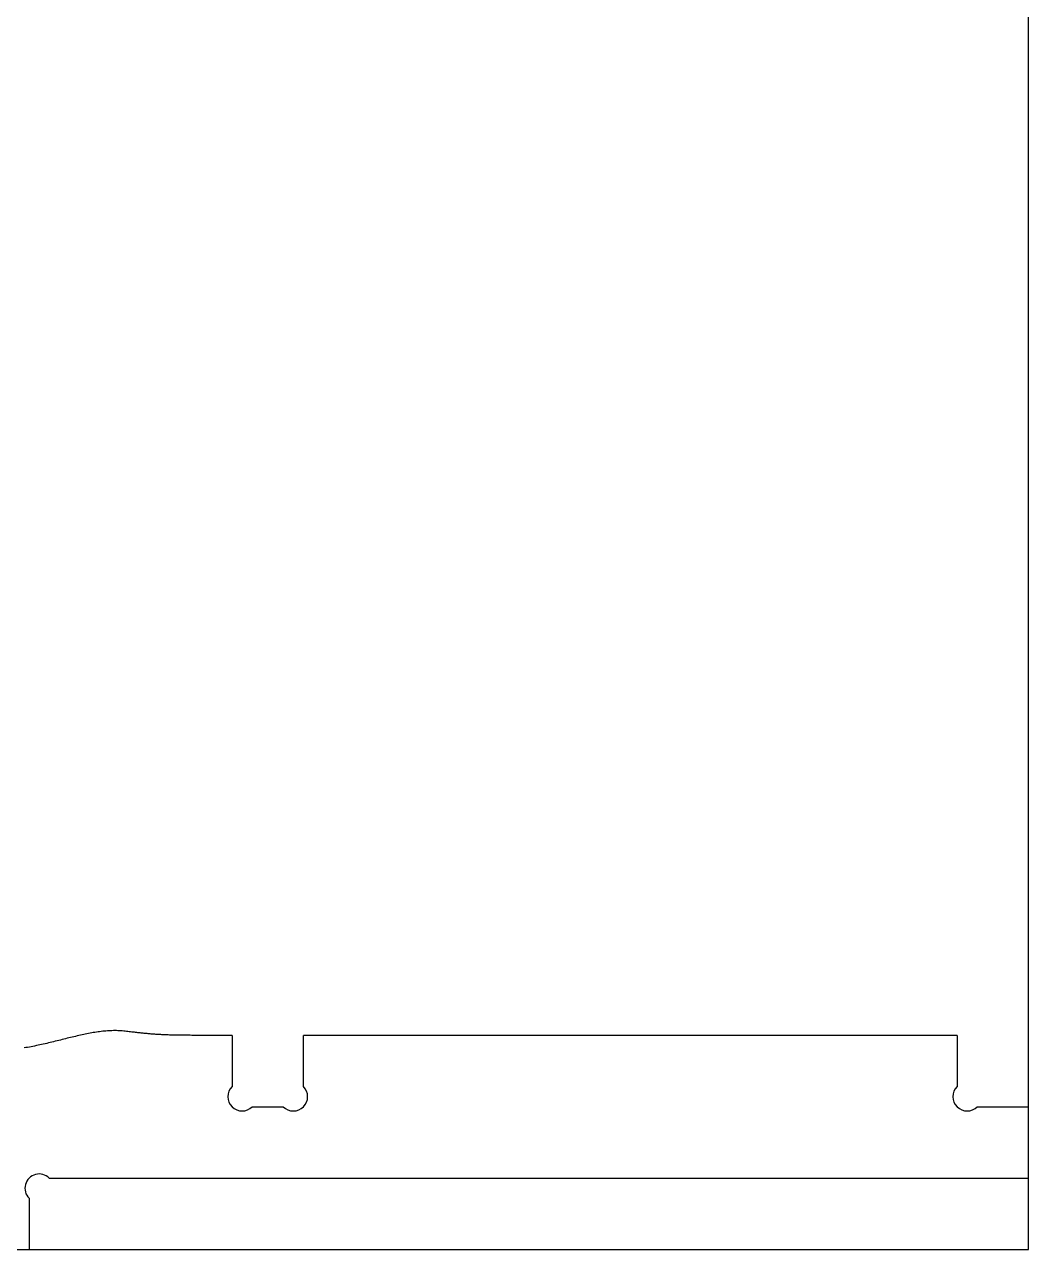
# Model space of a CAD drawing. Extents: x -220 to 640, y 0 to 300.
# Drawn here: x -90.3 to -20, y 0 to 85.8 of the extents above; entities that cross this region are included whole.
import ezdxf

# ---------------------------------------------------------------- set-up
doc = ezdxf.new("R2010")
doc.units = 0
doc.linetypes.add('CONTINUOUS2', pattern=[0])
doc.layers.get('0').update_dxf_attribs({"linetype": 'CONTINUOUS'})
doc.layers.add('FT_MACHINE', color=1, linetype='CONTINUOUS')

msp = doc.modelspace()

# ---------------------------------------------------------------- linework, layer by layer
at = {"linetype": 'CONTINUOUS2'}
for p, q in [((-88.043, 14.618), (-88.163, 14.588)), ((-87.924, 14.647), (-88.043, 14.618)), ((-87.806, 14.677), (-87.924, 14.647)), ((-87.687, 14.706), (-87.806, 14.677)), ((-87.569, 14.735), (-87.687, 14.706)), ((-87.451, 14.765), (-87.569, 14.735)), ((-87.334, 14.794), (-87.451, 14.765)), ((-87.216, 14.822), (-87.334, 14.794)), ((-87.1, 14.851), (-87.216, 14.822)), ((-86.983, 14.879), (-87.1, 14.851)), ((-86.867, 14.907), (-86.983, 14.879)), ((-86.751, 14.934), (-86.867, 14.907)), ((-86.635, 14.961), (-86.751, 14.934)), ((-86.52, 14.987), (-86.635, 14.961)), ((-86.406, 15.013), (-86.52, 14.987)), ((-86.291, 15.038), (-86.406, 15.013)), ((-86.177, 15.062), (-86.291, 15.038)), ((-86.064, 15.086), (-86.177, 15.062)), ((-85.95, 15.109), (-86.064, 15.086)), ((-85.837, 15.131), (-85.95, 15.109)), ((-85.725, 15.152), (-85.837, 15.131)), ((-85.613, 15.172), (-85.725, 15.152)), ((-85.501, 15.192), (-85.613, 15.172)), ((-85.39, 15.21), (-85.501, 15.192)), ((-85.279, 15.227), (-85.39, 15.21)), ((-85.169, 15.244), (-85.279, 15.227)), ((-85.059, 15.259), (-85.169, 15.244)), ((-84.95, 15.273), (-85.059, 15.259)), ((-84.841, 15.285), (-84.95, 15.273)), ((-84.733, 15.296), (-84.841, 15.285)), ((-84.624, 15.306), (-84.733, 15.296)), ((-84.517, 15.315), (-84.624, 15.306)), ((-84.41, 15.322), (-84.517, 15.315)), ((-84.303, 15.327), (-84.41, 15.322)), ((-84.197, 15.331), (-84.303, 15.327)), ((-84.092, 15.334), (-84.197, 15.331)), ((-83.987, 15.334), (-84.092, 15.334)), ((-83.882, 15.334), (-83.987, 15.334)), ((-83.778, 15.331), (-83.882, 15.334)), ((-83.675, 15.326), (-83.778, 15.331)), ((-83.572, 15.32), (-83.675, 15.326)), ((-83.47, 15.312), (-83.572, 15.32)), ((-83.368, 15.302), (-83.47, 15.312)), ((-83.267, 15.29), (-83.368, 15.302)), ((-83.169, 15.279), (-83.267, 15.29)), ((-83.073, 15.268), (-83.169, 15.279)), ((-82.98, 15.257), (-83.073, 15.268)), ((-82.889, 15.246), (-82.98, 15.257)), ((-82.8, 15.236), (-82.889, 15.246)), ((-82.713, 15.226), (-82.8, 15.236)), ((-82.628, 15.216), (-82.713, 15.226)), ((-82.545, 15.207), (-82.628, 15.216)), ((-82.464, 15.198), (-82.545, 15.207)), ((-82.384, 15.189), (-82.464, 15.198)), ((-82.306, 15.18), (-82.384, 15.189)), ((-82.23, 15.172), (-82.306, 15.18)), ((-82.155, 15.164), (-82.23, 15.172)), ((-82.081, 15.156), (-82.155, 15.164)), ((-82.008, 15.149), (-82.081, 15.156)), ((-81.936, 15.141), (-82.008, 15.149)), ((-81.865, 15.134), (-81.936, 15.141)), ((-81.796, 15.127), (-81.865, 15.134)), ((-81.726, 15.121), (-81.796, 15.127)), ((-81.658, 15.114), (-81.726, 15.121)), ((-81.59, 15.108), (-81.658, 15.114)), ((-81.522, 15.102), (-81.59, 15.108)), ((-81.455, 15.097), (-81.522, 15.102)), ((-81.388, 15.091), (-81.455, 15.097)), ((-81.321, 15.086), (-81.388, 15.091)), ((-81.254, 15.081), (-81.321, 15.086)), ((-81.186, 15.076), (-81.254, 15.081)), ((-81.119, 15.071), (-81.186, 15.076)), ((-81.051, 15.067), (-81.119, 15.071)), ((-80.983, 15.063), (-81.051, 15.067)), ((-80.915, 15.059), (-80.983, 15.063)), ((-80.846, 15.055), (-80.915, 15.059)), ((-80.775, 15.051), (-80.846, 15.055)), ((-80.705, 15.047), (-80.775, 15.051)), ((-80.633, 15.044), (-80.705, 15.047)), ((-80.56, 15.041), (-80.633, 15.044)), ((-80.486, 15.038), (-80.56, 15.041)), ((-80.411, 15.035), (-80.486, 15.038)), ((-80.334, 15.032), (-80.411, 15.035)), ((-80.256, 15.03), (-80.334, 15.032)), ((-80.177, 15.027), (-80.256, 15.03)), ((-80.095, 15.025), (-80.177, 15.027)), ((-80.012, 15.023), (-80.095, 15.025)), ((-79.927, 15.021), (-80.012, 15.023)), ((-79.84, 15.019), (-79.927, 15.021)), ((-79.751, 15.017), (-79.84, 15.019)), ((-79.66, 15.015), (-79.751, 15.017)), ((-79.566, 15.014), (-79.66, 15.015)), ((-79.47, 15.012), (-79.566, 15.014)), ((-79.372, 15.011), (-79.47, 15.012)), ((-79.27, 15.009), (-79.372, 15.011)), ((-79.167, 15.008), (-79.27, 15.009)), ((-79.06, 15.007), (-79.167, 15.008)), ((-78.95, 15.006), (-79.06, 15.007)), ((-78.838, 15.005), (-78.95, 15.006)), ((-78.722, 15.005), (-78.838, 15.005)), ((-78.603, 15.004), (-78.722, 15.005)), ((-78.48, 15.003), (-78.603, 15.004)), ((-78.354, 15.003), (-78.48, 15.003)), ((-78.225, 15.002), (-78.354, 15.003)), ((-78.092, 15.002), (-78.225, 15.002)), ((-77.955, 15.002), (-78.092, 15.002)), ((-77.814, 15.001), (-77.955, 15.002)), ((-77.669, 15.001), (-77.814, 15.001)), ((-77.521, 15.001), (-77.669, 15.001)), ((-77.368, 15.001), (-77.521, 15.001)), ((-77.21, 15), (-77.368, 15.001)), ((-77.049, 15), (-77.21, 15)), ((-76.882, 15), (-77.049, 15)), ((-76.712, 15), (-76.882, 15)), ((-76.536, 15), (-76.712, 15)), ((-75.785, 15), (-76.536, 15)), ((-75.785, 15), (-75.785, 11.414)), ((-25, 15), (-70.785, 15)), ((-70.785, 11.414), (-70.785, 15)), ((-25, 15), (-25, 11.414)), ((-90.228, 14.142), (-90.351, 14.121)), ((-90.105, 14.163), (-90.228, 14.142)), ((-89.982, 14.185), (-90.105, 14.163)), ((-89.859, 14.208), (-89.982, 14.185)), ((-89.736, 14.232), (-89.859, 14.208)), ((-89.614, 14.256), (-89.736, 14.232)), ((-89.492, 14.281), (-89.614, 14.256)), ((-89.37, 14.307), (-89.492, 14.281)), ((-89.248, 14.333), (-89.37, 14.307)), ((-89.127, 14.36), (-89.248, 14.333)), ((-89.005, 14.387), (-89.127, 14.36)), ((-88.884, 14.415), (-89.005, 14.387)), ((-88.763, 14.443), (-88.884, 14.415)), ((-88.643, 14.472), (-88.763, 14.443)), ((-88.522, 14.501), (-88.643, 14.472)), ((-88.402, 14.53), (-88.522, 14.501)), ((-88.282, 14.559), (-88.402, 14.53)), ((-88.163, 14.588), (-88.282, 14.559)), ((-74.37, 10), (-72.199, 10)), ((-23.586, 10), (-20, 10)), ((-88.586, 5), (-20, 5)), ((-90, 3.586), (-90, 0))]:
    msp.add_line(p, q, dxfattribs=at)
for centre, start, end in [((-75.078, 10.707), 135, 315), ((-71.492, 10.707), 225, 45), ((-24.293, 10.707), 135, 315), ((-89.293, 4.293), 44.99996, 225.00011)]:
    msp.add_arc(centre, 1, start, end, dxfattribs=at)
at = {"layer": 'FT_MACHINE', "linetype": 'CONTINUOUS2'}
for p, q in [((-20, 0), (-20, 300)), ((-220, 0), (-20, 0))]:
    msp.add_line(p, q, dxfattribs=at)

doc.saveas('drawing.dxf')
